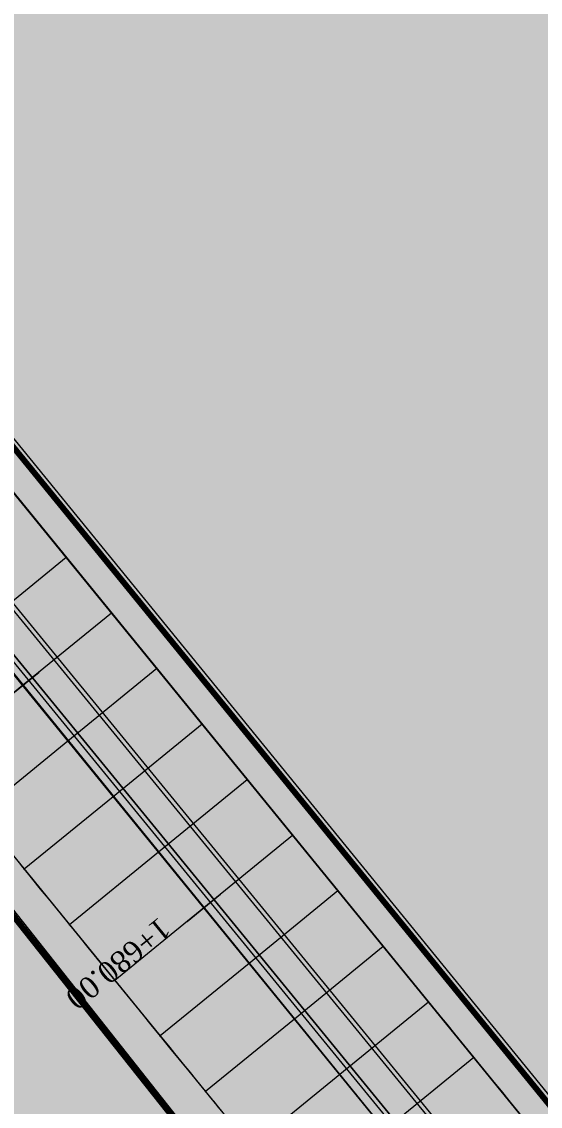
# Model space of a CAD drawing. Header units: metres. Extents: x 478603 to 489313, y 4282657 to 4289463.
# Drawn here: x 479715.7 to 479751.9, y 4286824.4 to 4286900 of the extents above; entities that cross this region are included whole.
import ezdxf

# ---------------------------------------------------------------- set-up
doc = ezdxf.new("R2010")
doc.units = ezdxf.units.M
for name, color, linetype, lineweight in [('ADAKENARI', 18, 'Continuous', 0), ('EKS_2', 5, 'Continuous', 0), ('EKSENLER', 3, 'Continuous', 0), ('HAT_ENERJI_NAKIL_HAT', 18, 'Continuous', 0), ('KALDIRIM', 11, 'Continuous', 0), ('KDA_2', 150, 'Continuous', 20), ('KDO_2', 150, 'Continuous', 20), ('P_ALAN', 143, 'Continuous', 0), ('P_U_KNL', 143, 'Continuous', 0), ('PL_ALİNMAN', 1, 'Continuous', 0), ('PL_ENKESIT', 1, 'Continuous', 0), ('PL_KM', 4, 'Continuous', 0), ('PL_KMYAZI', 30, 'Continuous', 0), ('RAKORDMAN', 3, 'Continuous', 0), ('REVIZE_ONERI_KAM_SNR', 9, 'Continuous', 0), ('SEV_YKA_KDA', 3, 'Continuous', 0), ('SEV_YKO_KDO', 3, 'Continuous', 0), ('SNR_PLANONAMAA', 233, 'Continuous', 0), ('YKA_2', 33, 'Continuous', 0), ('YKO_2', 33, 'Continuous', 0)]:
    doc.layers.add(name, color=color, linetype=linetype, lineweight=lineweight)
doc.styles.get("Standard").update_dxf_attribs({"font": 'times.ttf'})

msp = doc.modelspace()

# ---------------------------------------------------------------- hatches: boundary and pattern name
at = {"layer": 'P_ALAN'}
msp.add_hatch(color=256, dxfattribs=at).paths.add_polyline_path([(479789.978, 4286764.414), (479791.111, 4286766.157), (479690.221, 4286889.347), (479688.702, 4286888.103)])
msp.add_hatch(color=256, dxfattribs=at).paths.add_polyline_path([(479789.978, 4286764.414), (479791.111, 4286766.157), (479690.221, 4286889.347), (479688.702, 4286888.103)])
at = {"layer": 'REVIZE_ONERI_KAM_SNR'}
msp.add_hatch(color=256, dxfattribs=at).paths.add_polyline_path([(480391.367, 4287736.669), (479958.383, 4287021.549), (479846.658, 4286823.222), (479817.89, 4286807.315), (479678.542, 4286593.142), (479667.017, 4286563.363), (479171.867, 4285664.491), (479060.048, 4285423.503), (478955.18, 4285211.94), (478971.566, 4285181.441), (478973.577, 4285138.063), (478896.826, 4284994.408), (478884.265, 4284953.22), (478871.378, 4284822.15), (478829.635, 4284818.294), (478829.635, 4284859.395), (478806.788, 4284865.484), (478716.868, 4284674.346), (478705.555, 4284645.226), (478602.858, 4284697.153), (478665.092, 4284834.557), (478661.843, 4284859.589), (478721.272, 4284982.029), (478734.091, 4284989.859), (478857.784, 4285241.35), (478838.864, 4285277.85), (478831.672, 4285382.601), (478866.605, 4285387.386), (478882.649, 4285289.089), (479341.441, 4286225.895), (479492.419, 4286515.34), (479668.688, 4286852.714), (479834.72, 4287134.358), (480316.151, 4287820.508), (480353.749, 4287856.55), (480321.391, 4287969.422), (480358.639, 4287985.063), (480384.472, 4287906.347), (480463.863, 4288018.438), (480598.658, 4288207.438), (480775.091, 4288481.279), (480856.22, 4288581.77), (481195.87, 4289025.916), (481277.924, 4288967.093), (481191.325, 4288856.625), (480684.777, 4288177.967), (480420.914, 4287781.108), (480447.152, 4287667.529), (480456.56, 4287584.456), (480422.309, 4287581.553), (480417.605, 4287623.09), (480404.486, 4287679.879)])

# ---------------------------------------------------------------- linework, layer by layer
at = {"layer": 'ADAKENARI', "lineweight": 200}
for p, q in [((479795.085, 4286772.263), (479694.185, 4286895.966)), ((479682.341, 4286878.846), (479782.484, 4286752.897))]:
    msp.add_line(p, q, dxfattribs=at)
at = {"layer": 'EKS_2'}
for p in [(479715.733, 4286853.727, 935.647), (479718.894, 4286849.853, 935.911), (479722.054, 4286845.978, 936.174), (479725.214, 4286842.104, 936.437), (479728.375, 4286838.229, 936.7), (479731.535, 4286834.354, 936.963), (479734.695, 4286830.48, 937.226), (479737.856, 4286826.605, 937.49)]:
    msp.add_point(p, dxfattribs=at)
at = {"layer": 'EKSENLER'}
msp.add_line((479787.386, 4286765.881), (479683.014, 4286893.842), dxfattribs=at)
at = {"layer": 'HAT_ENERJI_NAKIL_HAT'}
msp.add_line((479620.765, 4286970.532), (479764.138, 4286794.322), dxfattribs=at)
at = {"layer": 'KALDIRIM'}
for p, q in [((479793.586, 4286770.937), (479689.213, 4286898.898)), ((479683.454, 4286880.645), (479786.213, 4286754.662))]:
    msp.add_line(p, q, dxfattribs=at)
at = {"layer": 'KDA_2'}
msp.add_polyline3d([(479715.609, 4286841.218, 935.959), (479715.852, 4286840.919, 935.944), (479716.345, 4286840.315, 935.987), (479716.973, 4286839.545, 936.041), (479717.649, 4286838.717, 936.099), (479718.337, 4286837.874, 936.158), (479719.013, 4286837.045, 936.216), (479719.662, 4286836.248, 936.258), (479720.295, 4286835.471, 936.298), (479720.922, 4286834.702, 936.338), (479721.546, 4286833.935, 936.378), (479722.171, 4286833.169, 936.418), (479722.796, 4286832.401, 936.464), (479723.424, 4286831.631, 936.511), (479724.053, 4286830.86, 936.557), (479724.686, 4286830.083, 936.604), (479725.33, 4286829.293, 936.652), (479725.994, 4286828.479, 936.704), (479726.664, 4286827.656, 936.757), (479727.327, 4286826.844, 936.809), (479727.955, 4286826.072, 936.858), (479728.49, 4286825.418, 936.9), (479728.849, 4286824.979, 936.977), (479729.113, 4286824.658, 937.033), (479729.343, 4286824.379, 937.082)], dxfattribs=at)
for p in [(479715.852, 4286840.919, 935.944), (479719.013, 4286837.045, 936.216), (479722.171, 4286833.169, 936.418), (479725.33, 4286829.293, 936.652), (479728.49, 4286825.418, 936.9)]:
    msp.add_point(p, dxfattribs=at)
at = {"layer": 'KDO_2'}
msp.add_polyline3d([(479715.612, 4286866.533, 934.889), (479716.084, 4286865.954, 934.918), (479716.711, 4286865.185, 934.956), (479717.394, 4286864.349, 934.997), (479718.09, 4286863.496, 935.039), (479718.773, 4286862.659, 935.08), (479719.425, 4286861.859, 935.116), (479720.058, 4286861.084, 935.151), (479720.684, 4286860.316, 935.186), (479721.308, 4286859.552, 935.22), (479721.934, 4286858.785, 935.255), (479722.563, 4286858.013, 935.299), (479723.195, 4286857.238, 935.344), (479723.828, 4286856.462, 935.388), (479724.461, 4286855.686, 935.432), (479725.094, 4286854.91, 935.477), (479725.727, 4286854.135, 935.525), (479726.359, 4286853.36, 935.573), (479726.991, 4286852.585, 935.622), (479727.623, 4286851.81, 935.67), (479728.255, 4286851.036, 935.718), (479728.887, 4286850.261, 935.767), (479729.519, 4286849.486, 935.816), (479730.151, 4286848.711, 935.865), (479730.783, 4286847.936, 935.914), (479731.415, 4286847.161, 935.963), (479732.047, 4286846.386, 936.009), (479732.679, 4286845.611, 936.056), (479733.311, 4286844.836, 936.102), (479733.943, 4286844.061, 936.148), (479734.575, 4286843.287, 936.195), (479735.207, 4286842.512, 936.248), (479735.84, 4286841.737, 936.301), (479736.472, 4286840.962, 936.354), (479737.104, 4286840.187, 936.406), (479737.736, 4286839.412, 936.459), (479738.368, 4286838.637, 936.503), (479739, 4286837.862, 936.546), (479739.632, 4286837.087, 936.589), (479740.264, 4286836.312, 936.632), (479740.896, 4286835.538, 936.676), (479741.528, 4286834.763, 936.721), (479742.16, 4286833.988, 936.766), (479742.793, 4286833.213, 936.812), (479743.425, 4286832.438, 936.857), (479744.057, 4286831.663, 936.902), (479744.689, 4286830.888, 936.997), (479745.321, 4286830.113, 937.092), (479745.952, 4286829.338, 937.187), (479746.584, 4286828.563, 937.282), (479747.216, 4286827.788, 937.376), (479747.848, 4286827.013, 937.461), (479748.48, 4286826.238, 937.547), (479749.112, 4286825.463, 937.632), (479749.744, 4286824.688, 937.717), (479750.376, 4286823.913, 937.802)], dxfattribs=at)
for p in [(479718.773, 4286862.659, 935.08), (479721.934, 4286858.785, 935.255), (479725.094, 4286854.91, 935.477), (479728.255, 4286851.036, 935.718), (479731.415, 4286847.161, 935.963), (479734.575, 4286843.287, 936.195), (479737.736, 4286839.412, 936.459), (479740.896, 4286835.538, 936.676), (479744.057, 4286831.663, 936.902), (479747.216, 4286827.788, 937.376)]:
    msp.add_point(p, dxfattribs=at)
at = {"layer": 'P_ALAN'}
for points in [[(479789.978, 4286764.414, 941.908), (479791.111, 4286766.157, 941.859), (479690.221, 4286889.347, 0), (479688.702, 4286888.103, 913.796), (479789.978, 4286764.414, 941.908)], [(479789.978, 4286764.414, 0), (479791.111, 4286766.157, 0), (479690.221, 4286889.347, 0), (479688.702, 4286888.103, 0), (479789.978, 4286764.414, 0)], [(479789.978, 4286764.414, 941.908), (479791.111, 4286766.157, 941.859), (479690.221, 4286889.347, 0), (479688.702, 4286888.103, 913.796), (479789.978, 4286764.414, 941.908)], [(479789.978, 4286764.414, 0), (479791.111, 4286766.157, 0), (479690.221, 4286889.347, 0), (479688.702, 4286888.103, 0), (479789.978, 4286764.414, 0)]]:
    msp.add_polyline3d(points, close=True, dxfattribs=at)
at = {"layer": 'P_U_KNL'}
for points in [[(479791.111, 4286766.157, 0), (479690.221, 4286889.347, 0)], [(479791.283, 4286766.421, 0), (479690.454, 4286889.537, 0)], [(479789.978, 4286764.414, 0), (479688.702, 4286888.103, 0)], [(479789.806, 4286764.15, 0), (479688.648, 4286887.696, 0)]]:
    msp.add_polyline3d(points, dxfattribs=at)
at = {"layer": 'PL_ALİNMAN'}
for p, q in [((479716.197, 4286853.159), (479719.357, 4286849.284)), ((479719.989, 4286848.509), (479720.306, 4286848.122)), ((479720.938, 4286847.347), (479724.098, 4286843.472)), ((479724.73, 4286842.697), (479725.046, 4286842.31)), ((479725.678, 4286841.535), (479728.838, 4286837.66)), ((479729.47, 4286836.886), (479729.787, 4286836.498)), ((479730.419, 4286835.723), (479733.579, 4286831.849)), ((479734.211, 4286831.074), (479734.527, 4286830.686)), ((479735.159, 4286829.911), (479738.319, 4286826.037)), ((479738.951, 4286825.262), (479739.268, 4286824.874))]:
    msp.add_line(p, q, dxfattribs=at)
at = {"layer": 'PL_ENKESIT'}
for points in [[(479718.773, 4286862.659, 935.08), (479718.772, 4286862.658, 935.224), (479712.573, 4286857.602, 935.384), (479706.374, 4286852.545, 935.224), (479706.366, 4286852.539, 935.174), (479706.35, 4286852.526, 935.376)], [(479721.934, 4286858.785, 935.255), (479721.933, 4286858.784, 935.487), (479715.733, 4286853.727, 935.647), (479709.534, 4286848.671, 935.487), (479709.526, 4286848.664, 935.438), (479709.51, 4286848.651, 935.644)], [(479725.094, 4286854.91, 935.477), (479725.093, 4286854.909, 935.751), (479718.894, 4286849.853, 935.911), (479712.694, 4286844.796, 935.751), (479712.687, 4286844.79, 935.701), (479712.68, 4286844.784, 935.793)], [(479728.255, 4286851.036, 935.718), (479728.253, 4286851.035, 936.014), (479722.054, 4286845.978, 936.174), (479715.855, 4286840.922, 936.014), (479715.852, 4286840.919, 935.944)], [(479731.415, 4286847.161, 935.963), (479731.414, 4286847.16, 936.277), (479725.214, 4286842.104, 936.437), (479719.015, 4286837.047, 936.277), (479719.013, 4286837.045, 936.216)], [(479734.575, 4286843.287, 936.195), (479734.574, 4286843.285, 936.54), (479728.375, 4286838.229, 936.7), (479722.175, 4286833.172, 936.54), (479722.171, 4286833.169, 936.418)], [(479737.736, 4286839.412, 936.459), (479737.734, 4286839.411, 936.803), (479731.535, 4286834.354, 936.963), (479725.336, 4286829.298, 936.803), (479725.33, 4286829.293, 936.652)], [(479740.896, 4286835.538, 936.676), (479740.895, 4286835.536, 937.066), (479734.695, 4286830.48, 937.226), (479728.496, 4286825.423, 937.066), (479728.49, 4286825.418, 936.9)], [(479744.057, 4286831.663, 936.902), (479744.055, 4286831.662, 937.33), (479737.856, 4286826.605, 937.49), (479731.656, 4286821.549, 937.33), (479731.649, 4286821.542, 937.28), (479731.647, 4286821.541, 937.302)], [(479747.216, 4286827.788, 937.376), (479747.215, 4286827.787, 937.593), (479741.016, 4286822.731, 937.753), (479734.817, 4286817.674, 937.593), (479734.809, 4286817.668, 937.543), (479734.795, 4286817.657, 937.72)]]:
    msp.add_polyline3d(points, dxfattribs=at)
at = {"layer": 'PL_KM'}
for p, q in [((479714.571, 4286852.779), (479716.896, 4286854.675)), ((479727.212, 4286837.281), (479729.537, 4286839.177))]:
    msp.add_line(p, q, dxfattribs=at)
at = {"layer": 'RAKORDMAN'}
for p, q in [((479683.454, 4286880.645, 523.385), (479720.959, 4286834.664, 552.564)), ((479714.092, 4286868.397, 571.817), (479751.659, 4286822.34, 680.733)), ((479720.959, 4286834.664, 552.564), (479757.448, 4286789.929, 711.099))]:
    msp.add_line(p, q, dxfattribs=at)
msp.add_point((479720.959, 4286834.664, 552.564), dxfattribs=at)
at = {"layer": 'SEV_YKA_KDA'}
for p, q in [((479715.855, 4286840.922, 936.014), (479715.853, 4286840.92, 935.979)), ((479717.119, 4286839.372, 936.119), (479717.116, 4286839.37, 936.053)), ((479718.383, 4286837.822, 936.224), (479718.382, 4286837.821, 936.193)), ((479719.647, 4286836.272, 936.33), (479719.644, 4286836.27, 936.257)), ((479720.911, 4286834.722, 936.435), (479720.909, 4286834.721, 936.386)), ((479722.175, 4286833.172, 936.54), (479722.171, 4286833.169, 936.418)), ((479723.44, 4286831.623, 936.645), (479723.437, 4286831.62, 936.578)), ((479724.704, 4286830.073, 936.751), (479724.698, 4286830.068, 936.605)), ((479725.968, 4286828.523, 936.856), (479725.965, 4286828.52, 936.779)), ((479727.232, 4286826.973, 936.961), (479727.225, 4286826.968, 936.801)), ((479728.496, 4286825.423, 937.066), (479728.493, 4286825.421, 936.983))]:
    msp.add_line(p, q, dxfattribs=at)
at = {"layer": 'SEV_YKO_KDO'}
for p, q in [((479716.876, 4286864.983, 935.066), (479716.876, 4286864.983, 934.965)), ((479718.14, 4286863.433, 935.172), (479718.14, 4286863.433, 935.107)), ((479719.405, 4286861.883, 935.277), (479719.405, 4286861.884, 935.115)), ((479720.669, 4286860.334, 935.382), (479720.669, 4286860.334, 935.284)), ((479721.933, 4286858.784, 935.487), (479721.934, 4286858.785, 935.255)), ((479723.197, 4286857.234, 935.593), (479723.197, 4286857.234, 935.468)), ((479724.461, 4286855.684, 935.698), (479724.462, 4286855.685, 935.432)), ((479725.725, 4286854.134, 935.803), (479725.726, 4286854.135, 935.664)), ((479726.989, 4286852.584, 935.909), (479726.99, 4286852.585, 935.622)), ((479728.253, 4286851.035, 936.014), (479728.254, 4286851.035, 935.866)), ((479729.518, 4286849.485, 936.119), (479729.519, 4286849.486, 935.816)), ((479730.782, 4286847.935, 936.224), (479730.782, 4286847.935, 936.069)), ((479732.046, 4286846.385, 936.33), (479732.047, 4286846.386, 936.009)), ((479733.31, 4286844.835, 936.435), (479733.311, 4286844.836, 936.268)), ((479734.574, 4286843.285, 936.54), (479734.575, 4286843.287, 936.195)), ((479735.838, 4286841.736, 936.645), (479735.839, 4286841.736, 936.473)), ((479737.102, 4286840.186, 936.751), (479737.104, 4286840.187, 936.406)), ((479738.366, 4286838.636, 936.856), (479738.367, 4286838.637, 936.679)), ((479739.631, 4286837.086, 936.961), (479739.632, 4286837.087, 936.589)), ((479740.895, 4286835.536, 937.066), (479740.895, 4286835.537, 936.871)), ((479742.159, 4286833.987, 937.172), (479742.16, 4286833.988, 936.766)), ((479743.423, 4286832.437, 937.277), (479743.424, 4286832.437, 937.067)), ((479744.687, 4286830.887, 937.382), (479744.689, 4286830.888, 936.997)), ((479745.951, 4286829.337, 937.488), (479745.952, 4286829.338, 937.337)), ((479747.215, 4286827.787, 937.593), (479747.216, 4286827.788, 937.376)), ((479748.48, 4286826.237, 937.698), (479748.48, 4286826.238, 937.622)), ((479749.744, 4286824.688, 937.803), (479749.744, 4286824.688, 937.717))]:
    msp.add_line(p, q, dxfattribs=at)
at = {"layer": 'SNR_PLANONAMAA'}
for p, q in [((479695.072, 4286895.503, 942.48), (479795.971, 4286771.8, 942.48)), ((479783.136, 4286752.073, 942.48), (479683.227, 4286878.383, 942.48))]:
    msp.add_line(p, q, dxfattribs=at)
at = {"layer": 'YKA_2'}
msp.add_polyline3d([(479715.603, 4286841.23, 935.993), (479715.855, 4286840.922, 936.014), (479716.351, 4286840.313, 936.055), (479716.98, 4286839.542, 936.107), (479717.654, 4286838.716, 936.164), (479718.34, 4286837.875, 936.221), (479719.015, 4286837.047, 936.277), (479719.665, 4286836.251, 936.331), (479720.298, 4286835.474, 936.384), (479720.925, 4286834.706, 936.436), (479721.55, 4286833.939, 936.488), (479722.175, 4286833.172, 936.54), (479722.802, 4286832.404, 936.592), (479723.43, 4286831.635, 936.645), (479724.059, 4286830.863, 936.697), (479724.692, 4286830.087, 936.75), (479725.336, 4286829.298, 936.803), (479725.997, 4286828.487, 936.858), (479726.665, 4286827.668, 936.914), (479727.325, 4286826.859, 936.969), (479727.954, 4286826.087, 937.021), (479728.496, 4286825.423, 937.066), (479728.876, 4286824.958, 937.098), (479729.165, 4286824.603, 937.122), (479729.414, 4286824.298, 937.143)], dxfattribs=at)
for p in [(479715.855, 4286840.922, 936.014), (479719.015, 4286837.047, 936.277), (479722.175, 4286833.172, 936.54), (479725.336, 4286829.298, 936.803), (479728.496, 4286825.423, 937.066)]:
    msp.add_point(p, dxfattribs=at)
at = {"layer": 'YKO_2'}
for points in [[(479715.55, 4286866.63, 934.955), (479715.718, 4286866.425, 934.955), (479715.729, 4286866.412, 934.955), (479715.683, 4286866.469, 934.955), (479715.618, 4286866.549, 934.955)], [(479715.612, 4286866.533, 934.961), (479716.084, 4286865.953, 935.001), (479716.712, 4286865.184, 935.053), (479717.394, 4286864.347, 935.11), (479718.09, 4286863.495, 935.167), (479718.772, 4286862.658, 935.224), (479719.425, 4286861.859, 935.279), (479720.057, 4286861.083, 935.331), (479720.683, 4286860.316, 935.383), (479721.307, 4286859.551, 935.435), (479721.933, 4286858.784, 935.487), (479722.562, 4286858.012, 935.54), (479723.194, 4286857.237, 935.593), (479723.827, 4286856.461, 935.645), (479724.46, 4286855.685, 935.698), (479725.093, 4286854.909, 935.751), (479725.725, 4286854.134, 935.803), (479726.358, 4286853.359, 935.856), (479726.989, 4286852.584, 935.909), (479727.621, 4286851.809, 935.961), (479728.253, 4286851.035, 936.014), (479728.885, 4286850.26, 936.066), (479729.517, 4286849.485, 936.119), (479730.15, 4286848.71, 936.172), (479730.782, 4286847.935, 936.224), (479731.414, 4286847.16, 936.277), (479732.046, 4286846.385, 936.33), (479732.678, 4286845.61, 936.382), (479733.31, 4286844.835, 936.435), (479733.942, 4286844.06, 936.488), (479734.574, 4286843.285, 936.54), (479735.206, 4286842.511, 936.593), (479735.838, 4286841.736, 936.645), (479736.47, 4286840.961, 936.698), (479737.102, 4286840.186, 936.751), (479737.734, 4286839.411, 936.803), (479738.366, 4286838.636, 936.856), (479738.999, 4286837.861, 936.909), (479739.631, 4286837.086, 936.961), (479740.263, 4286836.311, 937.014), (479740.895, 4286835.536, 937.066), (479741.527, 4286834.761, 937.119), (479742.159, 4286833.987, 937.172), (479742.791, 4286833.212, 937.224), (479743.423, 4286832.437, 937.277), (479744.055, 4286831.662, 937.33), (479744.687, 4286830.887, 937.382), (479745.319, 4286830.112, 937.435), (479745.951, 4286829.337, 937.488), (479746.583, 4286828.562, 937.54), (479747.215, 4286827.787, 937.593), (479747.847, 4286827.012, 937.645), (479748.48, 4286826.237, 937.698), (479749.112, 4286825.462, 937.751), (479749.744, 4286824.688, 937.803), (479750.376, 4286823.913, 937.856)]]:
    msp.add_polyline3d(points, dxfattribs=at)
for p in [(479718.772, 4286862.658, 935.224), (479721.933, 4286858.784, 935.487), (479725.093, 4286854.909, 935.751), (479728.253, 4286851.035, 936.014), (479731.414, 4286847.16, 936.277), (479734.574, 4286843.285, 936.54), (479737.734, 4286839.411, 936.803), (479740.895, 4286835.536, 937.066), (479744.055, 4286831.662, 937.33), (479747.215, 4286827.787, 937.593)]:
    msp.add_point(p, dxfattribs=at)

# ---------------------------------------------------------------- texts
at = {"layer": 'PL_KMYAZI'}
msp.add_text('1+680.00', height=1.5, rotation=219.20271, dxfattribs=at).set_placement((479725.296, 4286837.653))

doc.saveas('drawing.dxf')
